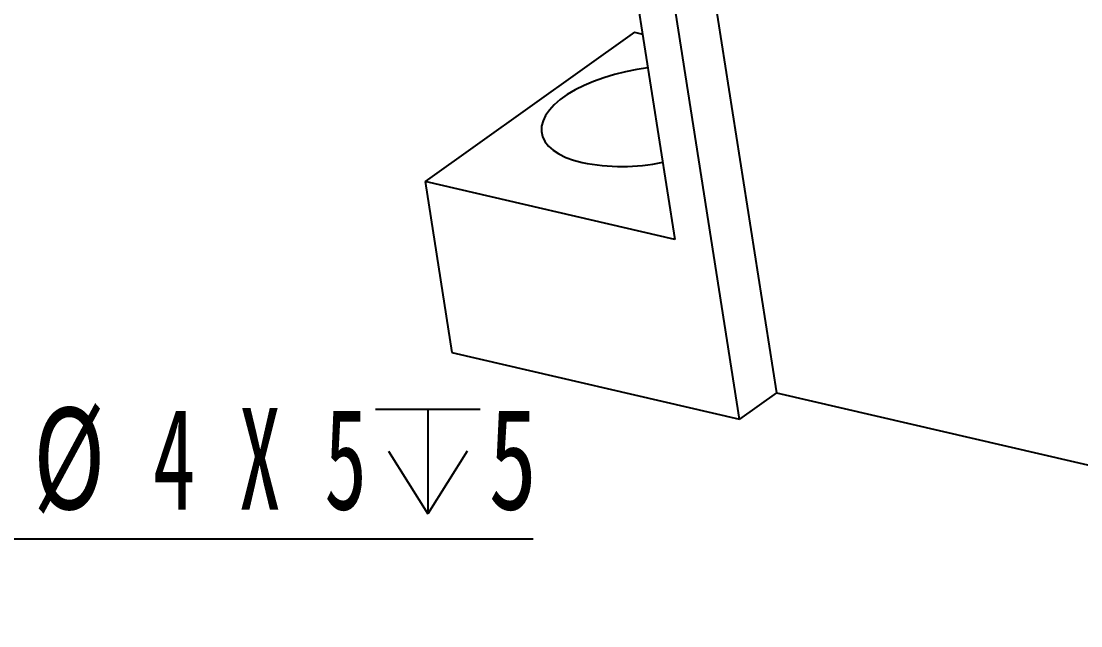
# Model space of a CAD drawing. Header units: millimetres. Extents: x 0 to 210, y 0 to 297.
# Drawn here: x 145.85 to 182.33, y 220.65 to 241.48 of the extents above; entities that cross this region are included whole.
import ezdxf

# ---------------------------------------------------------------- set-up
doc = ezdxf.new("R2010")
doc.units = ezdxf.units.MM
doc.layers.add('根据设置的颜色创建', color=7, linetype='Continuous', lineweight=25)
doc.styles.add('SLDTEXTSTYLE5', font='TXT', dxfattribs={"width": 0.7})
doc.styles.add('SLDTEXTSTYLE8', font='TXT', dxfattribs={"width": 0.62})
doc.dimstyles.new('SLDDIMSTYLE15', dxfattribs={"dimtxt": 3.5, "dimasz": 4.08, "dimexe": 0, "dimexo": 0.0625, "dimgap": 0.875, "dimtad": 0, "dimtih": 1, "dimtoh": 1, "dimlfac": 1.5, "dimrnd": 1e-09, "dimzin": 12, "dimdsep": 46, "dimtxsty": 'SLDTEXTSTYLE5', "dimsah": 1, "dimcen": 0, "dimadec": 0, "dimazin": 3, "dimtol": 1, "dimtp": 0.012, "dimtfac": 1, "dimtofl": 0, "dimtmove": 0, "dimatfit": 3, "dimfxl": 0, "dimfrac": 2, "dimtolj": 1, "dimtzin": 12, "dimarcsym": 0})

# ---------------------------------------------------------------- blocks, each defined once
blk = doc.blocks.new('SW_SYMBOL_HOLE_DEPTH')
at = {"layer": '根据设置的颜色创建', "color": 0}
for p, q in [((0, 875), (800, 875)), ((400, 875), (400, 75)), ((100, 555), (400, 75)), ((700, 555), (400, 75))]:
    blk.add_line(p, q, dxfattribs=at)
blk = doc.blocks.new('_D_19')
at = {"layer": '根据设置的颜色创建'}
for p, q in [((119.903, 248.415), (120.846, 247.472)), ((120.846, 247.472), (144.672, 223.646)), ((144.672, 223.646), (163.474, 223.646))]:
    blk.add_line(p, q, dxfattribs=at)
blk.add_solid([(120.846, 247.472), (123.372, 244.228), (124.09, 244.947)], dxfattribs=at)
at = {"layer": '根据设置的颜色创建', "xscale": 0.004511737089201878, "yscale": 0.004511737089201878, "zscale": 0.004511737089201878}
blk.add_blockref('SW_SYMBOL_HOLE_DEPTH', (158.04, 224.167), dxfattribs=at)
at = {"layer": '根据设置的颜色创建', "char_height": 3.5, "attachment_point": 1}
for s, insert, style in [('%%c', (146.259, 228.173), 'SLDTEXTSTYLE5'), ('4 X 5', (150.374, 228.158), 'SLDTEXTSTYLE8'), ('5', (161.938, 228.158), 'SLDTEXTSTYLE5')]:
    blk.add_mtext(s, dxfattribs=dict(at, insert=insert, style=style))

msp = doc.modelspace()

# ---------------------------------------------------------------- linework, layer by layer
at = {"color": 7, "linetype": 'Continuous', "lineweight": 25}
for p, q in [((165.2417, 253.7933), (168.3493, 233.9588)), ((170.5736, 227.7724), (167.725, 245.9535)), ((169.105, 246.1999), (171.8497, 228.682)), ((166.9639, 241.095), (159.7535, 235.9556)), ((166.9639, 241.095), (167.2413, 241.0306)), ((159.7535, 235.9556), (160.6754, 230.0717)), ((168.3493, 233.9588), (159.7535, 235.9556)), ((160.6754, 230.0717), (170.5736, 227.7724)), ((171.8497, 228.682), (170.5736, 227.7724)), ((171.8497, 228.682), (194.7718, 223.3571))]:
    msp.add_line(p, q, dxfattribs=at)
at = {"color": 7, "linetype": 'Continuous', "lineweight": 25, "flags": 128}
msp.add_lwpolyline([(167.4238, 239.8656), (167.0382, 239.8099), (166.6494, 239.7345), (166.2694, 239.641), (165.9024, 239.5306), (165.5529, 239.4046), (165.2249, 239.2645), (164.9223, 239.1118), (164.6486, 238.9484), (164.407, 238.7762), (164.2004, 238.5972), (164.0312, 238.4136), (163.9013, 238.2274), (163.8123, 238.0409), (163.7653, 237.8562), (163.7607, 237.6755), (163.7987, 237.5009), (163.8788, 237.3345), (164, 237.1782), (164.1609, 237.0339), (164.3597, 236.9032), (164.594, 236.7877), (164.8611, 236.6887), (165.1578, 236.6074)], dxfattribs=at)
at = {"color": 7, "linetype": 'Continuous', "lineweight": 25}
msp.add_arc((166.5133, 243.4222), 6.9483, 258.75041, 281.78365, dxfattribs=at)

# ---------------------------------------------------------------- dimensions: what is measured, and where the dimension line sits
at = {"layer": '根据设置的颜色创建'}
dim = msp.add_radius_dim(center=(119.903, 248.4153), mpoint=(120.8458, 247.4725), text='%%c4 X 5{\\fGDT;x}5', dimstyle='SLDDIMSTYLE15', override={"dimpost": '<>'}, dxfattribs=at)
dim.commit()
dim.dimension.update_dxf_attribs({"geometry": '_D_19', "text_midpoint": (154.8669, 225.9036), "dimtype": 164})

doc.saveas('drawing.dxf')
